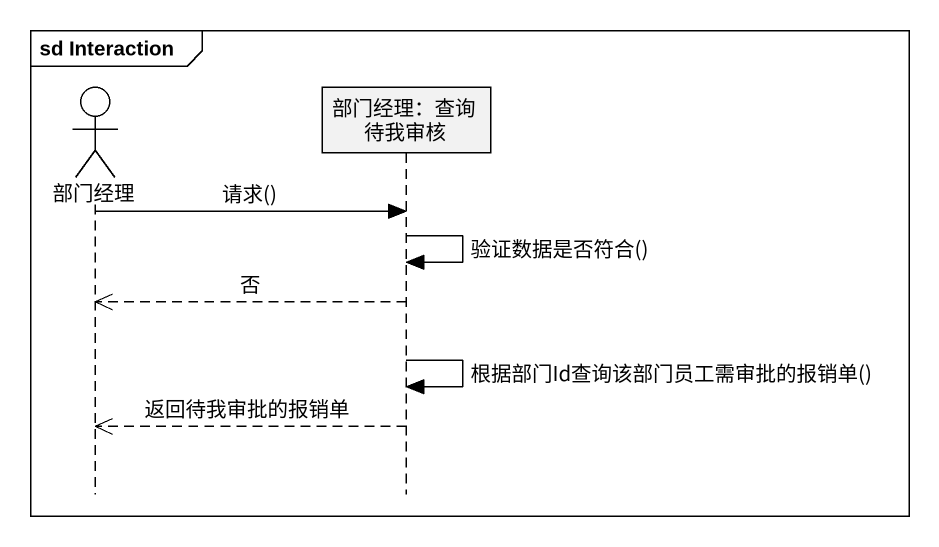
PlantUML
@startuml
mainframe sd Interaction
hide footbox
actor 部门经理
participant "部门经理：查询待我审核" as 部门经理_查询待我审核

部门经理 -> 部门经理_查询待我审核 : 请求()
部门经理_查询待我审核 -> 部门经理_查询待我审核 : 验证数据是否符合()
部门经理_查询待我审核 -->> 部门经理 : 否
部门经理_查询待我审核 -> 部门经理_查询待我审核 : 根据部门Id查询该部门员工需审批的报销单()
部门经理_查询待我审核 -->> 部门经理 : 返回待我审批的报销单
@enduml
